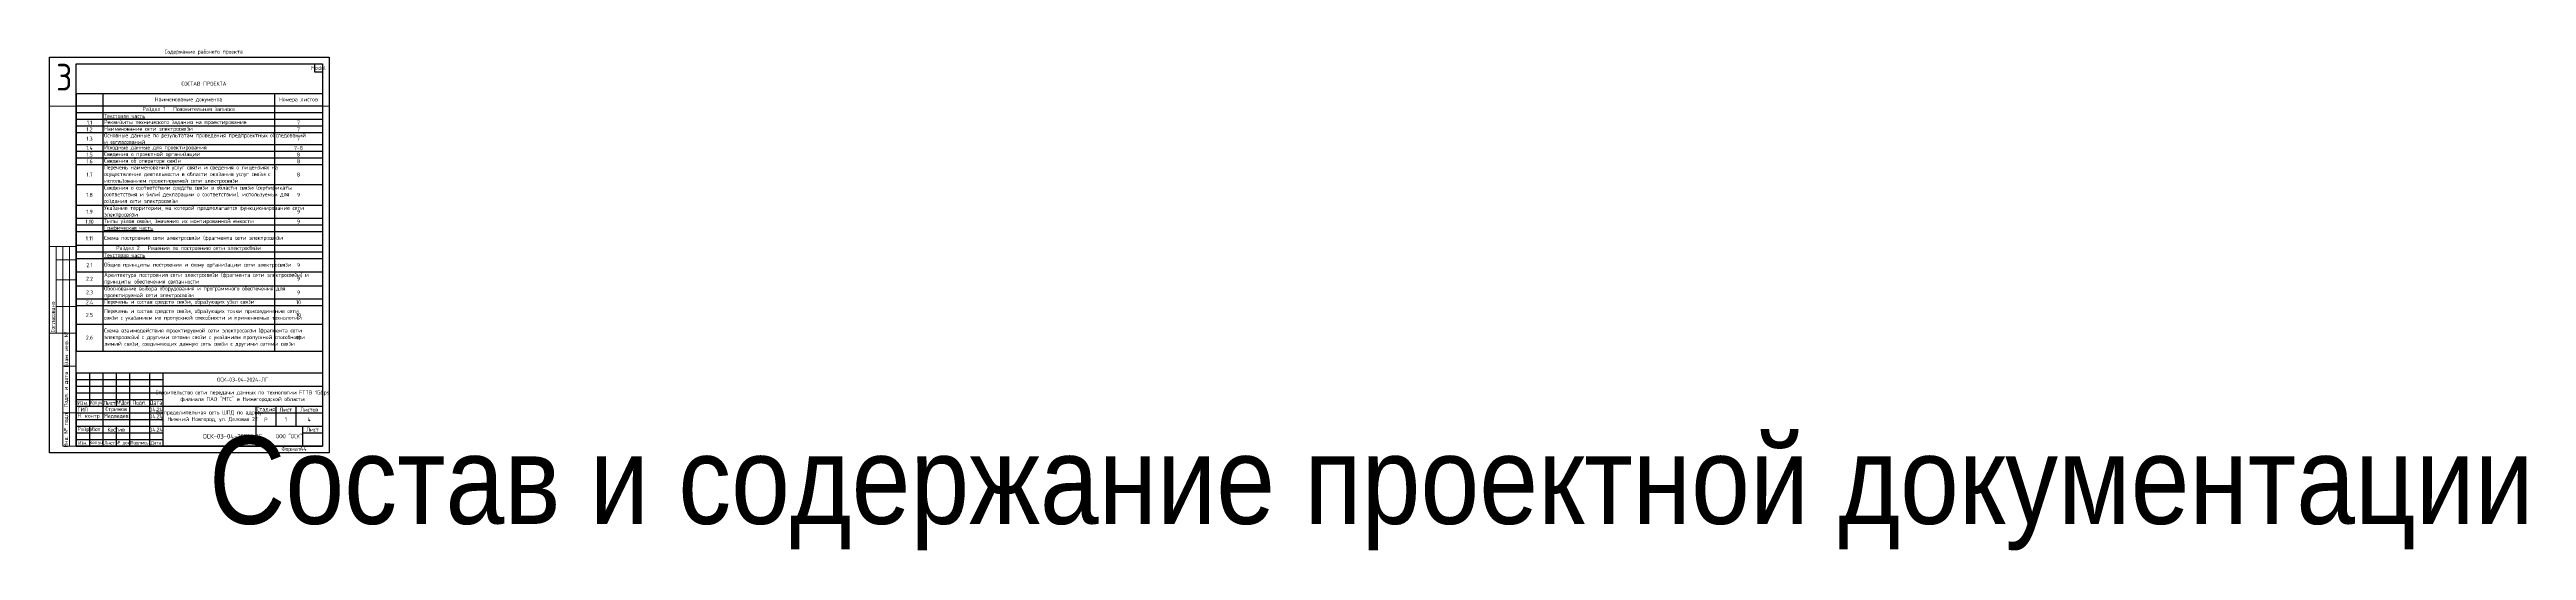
# Paper-space layout '3' of a CAD drawing. Extents: x 0 to 1861, y -73 to 303.
# The model-space entities are those that its viewports show. They can reach past a viewport. Long polylines and large blocks are cut down to what shows.
import ezdxf
from ezdxf.enums import TextEntityAlignment as Align

# ---------------------------------------------------------------- set-up
doc = ezdxf.new("R2018")
doc.units = 0
doc.header["$MEASUREMENT"] = 0
doc.layers.get('0').update_dxf_attribs({"linetype": 'CONTINUOUS'})
doc.layers.get('Defpoints').update_dxf_attribs({"linetype": 'CONTINUOUS'})
doc.layers.add('ВЭ', color=1, linetype='CONTINUOUS')
doc.styles.get("Standard").update_dxf_attribs({"font": ''})
doc.styles.add('мой', font='', dxfattribs={"width": 0.9, "height": 3})
doc.styles.get('Standard').set_extended_font_data('GOST Common')
doc.styles.get('мой').set_extended_font_data('GOST Common')

# ---------------------------------------------------------------- blocks, each defined once
blk = doc.blocks.new('*T52')
at = {"color": 0, "linetype": 'ByBlock', "lineweight": -2, "transparency": 16777216}
for p, q in [((0, 0), (6, 0)), ((0, 0), (0, -6)), ((6, 0), (6, -6)), ((0, -6), (6, -6))]:
    blk.add_line(p, q, dxfattribs=at)
blk = doc.blocks.new('*T50')
at = {"color": 0, "linetype": 'ByBlock', "lineweight": -2, "transparency": 16777216}
for p, q in [((0, 0), (185, 0)), ((0, 0), (0, -55)), ((10, 0), (10, -25)), ((20, 0), (20, -55)), ((30, 0), (30, -25)), ((40, 0), (40, -55)), ((55, 0), (55, -55)), ((65, 0), (65, -55)), ((185, 0), (185, -55)), ((0, -5), (65, -5)), ((0, -10), (185, -10)), ((0, -15), (65, -15)), ((0, -20), (65, -20)), ((0, -25), (185, -25)), ((0, -30), (65, -30)), ((0, -35), (65, -35)), ((135, -25), (135, -55)), ((135, -30), (185, -30)), ((150, -25), (150, -40)), ((165, -25), (165, -40)), ((0, -40), (185, -40)), ((0, -45), (65, -45)), ((0, -50), (65, -50)), ((0, -55), (185, -55))]:
    blk.add_line(p, q, dxfattribs=at)
at = {"color": 0, "transparency": 16777216, "char_height": 3, "style": 'мой'}
for s, insert, width, attachment_point in [('Строительство сети передачи данных по технологии FTTB 1Gbps филиала ПАО "МТС" в Нижегородской области', (125, -17.5), 119, 5), ('ОСК-03-04-2024-ЛГ', (125, -5), 119, 5), ('ГИП', (1, -27.5), 18, 4), ('Н. контр.', (1, -32.5), 18, 4), ('Изм.', (5, -22.5), 10, 5), ('{\\W0.7;Кол.уч}', (15, -22.5), 10, 5), ('Лист', (25, -22.5), 9, 5), ('Медведев', (30, -32.5), 19, 5), ('Стрижов', (30, -27.5), 19, 5), ('{\\W0.75;№Док}', (35, -22.5), 10, 5), ('Подп.', (47.5, -22.5), 15, 5), ('Дата', (60, -22.5), 10, 5), ('04.24', (60, -27.5), 9, 5), ('04.24', (60, -32.5), 9, 5), ('Распределительная сеть ШПД по адресу: г. Нижний Новгород, ул. Деловая 22 ', (100, -32.5), 69, 5), ('Стадия', (142.5, -27.5), 14, 5), ('Р', (142.5, -35), 14, 5), ('Лист', (157.5, -27.5), 14, 5), ('Листов', (175, -27.5), 19, 5), ('Разработ.', (1, -42.5), 18, 4), ('Костив', (30, -42.5), 19, 5), ('04.24', (60, -42.5), 9, 5), ('ООО "ОСК"', (160, -47.5), 49, 5)]:
    blk.add_mtext(s, dxfattribs=dict(at, insert=insert, width=width, attachment_point=attachment_point))
blk = doc.blocks.new('*T51')
at = {"color": 0, "linetype": 'ByBlock', "lineweight": 30, "transparency": 16777216}
for p, q in [((0, 0), (185, 0)), ((0, 0), (0, -15)), ((10, 0), (10, -15)), ((20, 0), (20, -15)), ((30, 0), (30, -15)), ((40, 0), (40, -15)), ((55, 0), (55, -15)), ((65, 0), (65, -15)), ((185, 0), (185, -15)), ((0, -15), (185, -15))]:
    blk.add_line(p, q, dxfattribs=at)
at = {"color": 0, "linetype": 'ByBlock', "lineweight": -2, "transparency": 16777216}
for p, q in [((170, 0), (170, -15)), ((0, -5), (65, -5)), ((0, -10), (65, -10)), ((170, -5), (185, -5))]:
    blk.add_line(p, q, dxfattribs=at)
at = {"color": 0, "lineweight": 18, "transparency": 16777216, "attachment_point": 5, "style": 'мой'}
for s, insert, char_height, width in [('Изм.', (5, -12.5), 2.5, 9), ('Кол.уч', (15, -12.5), 2.5, 9), ('Лист', (25, -12.5), 2.5, 9), ('№ док', (35, -12.5), 2.5, 9), ('Подпись', (47.5, -12.5), 2.5, 14), ('Дата', (60, -12.5), 2.5, 9), ('ОСК-03-04-2024-ЛГ', (117.5, -7.5), 3.5, 104), ('Лист', (177.5, -2.5), 3, 14)]:
    blk.add_mtext(s, dxfattribs=dict(at, insert=insert, char_height=char_height, width=width))
blk = doc.blocks.new('*U49')
at = {"lineweight": 13}
for p, q in [((0, 90), (0, 155)), ((0, 155), (20, 155)), ((5, 90), (5, 155)), ((10, 90), (10, 155)), ((15, 90), (15, 155)), ((20, 90), (20, 155)), ((5, 145), (20, 145)), ((5, 130), (20, 130)), ((5, 110), (20, 110)), ((0, 90), (20, 90)), ((10, 5), (10, 90)), ((10, 90), (20, 90)), ((15, 5), (15, 90)), ((20, 5), (20, 90)), ((10, 65), (20, 65)), ((10, 30), (20, 30)), ((10, 5), (20, 5)), ((10, 5), (10, 5))]:
    blk.add_line(p, q, dxfattribs=at)
at = {"color": 8, "lineweight": 0}
blk.add_line((0, 90), (0, 90), dxfattribs=at)
for points in [[(0, 297), (210, 297), (210, 0), (0, 0)], [(20, 292), (205, 292), (205, 5), (20, 5)]]:
    blk.add_lwpolyline(points, close=True)
for name, p in [('*T52', (199, 292)), ('*T50', (20, 60)), ('*T51', (20, 20))]:
    blk.add_blockref(name, p)
at = {"lineweight": 9, "insert": (2.5, 90.5), "char_height": 3, "width": 64, "attachment_point": 4, "rotation": 90, "style": 'мой'}
blk.add_mtext('{\\C256;Согласовано}', dxfattribs=at)
at = {"lineweight": 13, "char_height": 3, "attachment_point": 5, "rotation": 90, "style": 'мой'}
for s, insert, width in [('Взам. инв. №', (12.5, 77.5), 24), ('Подп. и дата', (12.5, 47.5), 34), ('Инв. № подл.', (12.5, 17.5), 24)]:
    blk.add_mtext(s, dxfattribs=dict(at, insert=insert, width=width))
at = {"insert": (174.2, 4.5), "char_height": 3, "width": 40.585, "attachment_point": 1, "style": 'мой'}
blk.add_mtext('Формат', dxfattribs=at)
at = {"style": 'мой', "width": 0.9}
for tag, p in [('лист', (202, 289)), ('НОМЕР_ЛИСТА', (177.5, 25.3)), ('К_ЛИСТОВ', (195, 25.3))]:
    blk.add_attdef(tag, text='', height=3, dxfattribs=at).set_placement(p, align=Align.MIDDLE_CENTER)
at = {"color": 7, "lineweight": 0, "ltscale": 0.1, "style": 'мой', "width": 0.9}
blk.add_attdef('ШИФР_ПРОЕКТА', text='', height=3, dxfattribs=at).set_placement((163, 55), align=Align.MIDDLE_LEFT)
at = {"lineweight": 30, "width": 0.9}
blk.add_attdef('НАЗВАНИЕ_ЛИСТА', text='', height=3, dxfattribs=at).set_placement((119.8, 12.7), align=Align.MIDDLE_CENTER)
at = {"style": 'мой', "width": 0.9}
blk.add_attdef('ФОРМАТ', text='', height=3, dxfattribs=at).set_placement((187.9, 3), align=Align.MIDDLE_LEFT)
blk = doc.blocks.new('*T13')
at = {"layer": 'Defpoints', "color": 8, "linetype": 'ByBlock', "lineweight": 0, "transparency": 16777216}
for p, q in [((0, 0), (7018, 0)), ((0, 0), (0, -36.7)), ((242, 0), (242, -36.7)), ((484, 0), (484, -36.7)), ((726, 0), (726, -36.7)), ((968, 0), (968, -36.7)), ((1210, 0), (1210, -36.7)), ((1452, 0), (1452, -36.7)), ((1694, 0), (1694, -36.7)), ((1936, 0), (1936, -36.7)), ((2178, 0), (2178, -36.7)), ((2420, 0), (2420, -36.7)), ((2662, 0), (2662, -36.7)), ((2904, 0), (2904, -36.7)), ((3146, 0), (3146, -36.7)), ((3388, 0), (3388, -36.7)), ((3630, 0), (3630, -36.7)), ((3872, 0), (3872, -36.7)), ((4114, 0), (4114, -36.7)), ((4356, 0), (4356, -36.7)), ((4598, 0), (4598, -36.7)), ((4840, 0), (4840, -36.7)), ((5082, 0), (5082, -36.7)), ((5324, 0), (5324, -36.7)), ((5566, 0), (5566, -36.7)), ((5808, 0), (5808, -36.7)), ((6050, 0), (6050, -36.7)), ((6292, 0), (6292, -36.7)), ((6534, 0), (6534, -36.7)), ((6776, 0), (6776, -36.7)), ((0, -36.7), (7018, -36.7))]:
    blk.add_line(p, q, dxfattribs=at)
at = {"layer": 'Defpoints', "color": 0, "linetype": 'ByBlock', "lineweight": -2, "transparency": 16777216}
blk.add_line((7018, 0), (7018, -36.7), dxfattribs=at)
at = {"layer": 'Defpoints', "color": 5, "linetype": 'Continuous', "lineweight": 0, "transparency": 16777216, "char_height": 20, "width": 232, "attachment_point": 1, "style": 'мой'}
for s, insert in [('1', (5, -5)), ('2', (247, -5)), ('3', (489, -5)), ('4', (731, -5)), ('5', (973, -5)), ('6', (1215, -5)), ('7', (1457, -5)), ('8', (1699, -5)), ('9', (1941, -5)), ('10', (2183, -5)), ('11', (2425, -5)), ('12', (2667, -5)), ('13', (2909, -5)), ('14', (3151, -5)), ('16', (3393, -5)), ('17', (3635, -5)), ('18', (3877, -5)), ('19', (4119, -5)), ('{\\fGOST Common|b0|i0|c204|p34;24', (4361, -5)), ('25', (4603, -5)), ('23', (4845, -5)), ('28', (5087, -5)), ('29', (5329, -5)), ('33', (5571, -5)), ('34', (5813, -5)), ('35', (6055, -5)), ('36', (6297, -5)), ('37', (6539, -5)), ('38', (6781, -5))]:
    blk.add_mtext(s, dxfattribs=dict(at, insert=insert))
blk = doc.blocks.new('*U14')
at = {"layer": 'ВЭ', "color": 250, "linetype": 'ByBlock', "lineweight": 18}
blk.add_lwpolyline([(-105, -148.5), (105, -148.5), (105, 148.5), (-105, 148.5), (-105, -148.5)], dxfattribs=at)
blk = doc.blocks.new('*U15')
at = {"layer": 'Defpoints', "color": 0, "linetype": 'ByBlock', "lineweight": -2, "transparency": 16777216}
blk.add_blockref('*U14', (484, 0), dxfattribs=at)
blk = doc.blocks.new('*T92')
at = {"color": 0, "linetype": 'ByBlock', "lineweight": -2, "transparency": 16777216}
for p, q in [((0, 0), (185, 0)), ((0, 0), (0, -193.3)), ((20, 0), (20, -193.3)), ((149, 0), (149, -193.3)), ((185, 0), (185, -193.3)), ((242, 0), (427, 0)), ((242, 0), (242, -197.5)), ((262, 0), (262, -197.5)), ((391, 0), (391, -197.5)), ((427, 0), (427, -197.5)), ((484, 0), (669, 0)), ((484, 0), (484, -145.7)), ((504, 0), (504, -145.7)), ((633, 0), (633, -145.7)), ((669, 0), (669, -145.7)), ((0, -9.3), (185, -9.3)), ((0, -14.3), (185, -14.3)), ((242, -9.3), (427, -9.3)), ((484, -9.3), (669, -9.3)), ((484, -14.3), (669, -14.3)), ((0, -19.3), (185, -19.3)), ((0, -24.3), (185, -24.3)), ((0, -29.3), (185, -29.3)), ((242, -24.2), (427, -24.2)), ((242, -29.2), (427, -29.2)), ((242, -34.2), (427, -34.2)), ((484, -19.3), (669, -19.3)), ((484, -29.2), (669, -29.2)), ((0, -38.3), (185, -38.3)), ((0, -43.3), (185, -43.3)), ((0, -48.3), (185, -48.3)), ((0, -53.3), (185, -53.3)), ((242, -44.1), (427, -44.1)), ((242, -49.1), (427, -49.1)), ((484, -39.1), (669, -39.1)), ((484, -44.1), (669, -44.1)), ((484, -49.1), (669, -49.1)), ((0, -68.2), (185, -68.2)), ((242, -59.3), (427, -59.3)), ((242, -64.3), (427, -64.3)), ((242, -69.3), (427, -69.3)), ((242, -74.3), (427, -74.3)), ((484, -64.6), (669, -64.6)), ((0, -83.7), (185, -83.7)), ((242, -79.3), (427, -79.3)), ((242, -84.5), (427, -84.5)), ((242, -89.5), (427, -89.5)), ((484, -74.5), (669, -74.5)), ((0, -93.6), (185, -93.6)), ((0, -98.6), (185, -98.6)), ((0, -103.6), (185, -103.6)), ((242, -94.5), (427, -94.5)), ((242, -99.5), (427, -99.5)), ((242, -108.8), (427, -108.8)), ((484, -105), (669, -105)), ((0, -113.8), (185, -113.8)), ((0, -118.8), (185, -118.8)), ((0, -123.8), (185, -123.8)), ((242, -118.7), (427, -118.7)), ((242, -123.7), (427, -123.7)), ((242, -128.7), (427, -128.7)), ((484, -120.8), (669, -120.8)), ((484, -125.8), (669, -125.8)), ((0, -133.7), (185, -133.7)), ((0, -144.2), (185, -144.2)), ((242, -133.7), (427, -133.7)), ((242, -138.7), (427, -138.7)), ((242, -148.2), (427, -148.2)), ((484, -135.7), (669, -135.7)), ((484, -140.7), (669, -140.7)), ((484, -145.7), (669, -145.7)), ((0, -154.1), (185, -154.1)), ((0, -159.1), (185, -159.1)), ((242, -153.2), (427, -153.2)), ((242, -163.1), (427, -163.1)), ((0, -173.1), (185, -173.1)), ((242, -168.1), (427, -168.1)), ((242, -173.1), (427, -173.1)), ((242, -178.1), (427, -178.1)), ((242, -183.1), (427, -183.1)), ((0, -193.3), (185, -193.3)), ((242, -192.5), (427, -192.5)), ((242, -197.5), (427, -197.5))]:
    blk.add_line(p, q, dxfattribs=at)
at = {"linetype": 'ByBlock', "lineweight": 18, "transparency": 16777216, "char_height": 3, "style": 'мой'}
for s, insert, width, attachment_point in [('{\\LТекстовая часть}', (21, -16.8), 126.973, 4), ('Раздел 1   Пояснительная записка', (84.5, -11.8), 126.973, 5), ('{\\C7;Наименование документа}', (84.5, -4.7), 126.973, 5), ('{\\C7;Номера листов}', (167, -4.7), 33.032, 5), ('Технические возможности головной станции кабельной сети связи, центральной станции сети проводного радиовещания, станции и подстанции сети телеграфной связи и применяемые технологии', (263, -16.8), 126.973, 4), ('{\\C7;Наименование документа}', (326.5, -4.7), 126.973, 5), ('{\\C7;Номера листов}', (409, -4.7), 33.032, 5), ('{\\LТекстовая часть}', (505, -11.8), 126.973, 4), ('{\\C7;Наименование документа}', (568.5, -4.7), 126.973, 5), ('{\\C7;Номера листов}', (651, -4.7), 33.032, 5), ('Основные данные по результатам проведения предпроектных обследований и согласований', (21, -33.8), 126.973, 4), ('Реквизиты технического задания на проектирование', (21, -21.8), 126.973, 4), ('Наименование сети электросвязи', (21, -26.8), 126.973, 4), ('Описание мер по обеспечению защиты сети связи от несанкционированного доступа к ней и передаваемой посредством этой сети связи информации', (263, -39.2), 126.973, 4), ('Значение пропускной способности сети связи ', (263, -26.7), 126.973, 4), ('Описание метрологического обеспечения сети связи', (263, -31.7), 126.973, 4), ('Перечень наименований услуг связи и сведения о лицензиях на осуществление деятельности в области оказания услуг связи с использованием проектируемой сети электросвязи', (21, -60.8), 126.973, 4), ('Сведения о проектной организации', (21, -45.8), 126.973, 4), ('Сведения об операторе связи', (21, -50.8), 126.973, 4), ('Исходные данные для проектирования', (21, -40.8), 126.973, 4), ('Значения качественных показателей, характеристики сигналов и (или) типы используемых интерфейсов на абонентских окончаниях', (263, -54.2), 126.973, 4), ('Результаты расчетов нагрузочной способности сети связи', (263, -46.6), 126.973, 4), ('{\\LРеквизиты следующих документов:}', (505, -46.6), 126.973, 4), ('Сведения о соответствии средств связи в области связи (сертификаты соответствия и (или) декларации о соответствии), используемых для создания сети электросвязи', (21, -76), 126.973, 4), ('{\\LГрафическая часть}', (263, -66.8), 126.973, 4), ('Схема организации связи', (263, -71.8), 126.973, 4), ('Указание территории, на которой предполагается функционирование сети электросвязи', (21, -88.7), 126.973, 4), ('Ситуационный план трассы линии передачи', (263, -76.8), 126.973, 4), ('Структурные  и (или) функциональные схемы узлов связи', (263, -81.9), 126.973, 4), ('Ведомость оборудования, изделий и материалов', (263, -87), 126.973, 4), ('{\\LГрафическая часть}', (21, -101.1), 126.973, 4), ('Типы узлов связи, значения их монтированной емкости ', (21, -96.1), 126.973, 4), ('Схема построения сети электросвязи (фрагмента сети электросвязи', (21, -108.7), 126.973, 4), ('{\\LТекстовая часть}', (263, -97), 126.973, 4), ('Требования к помещениям (сооружениям) для размещения средств и линий связи', (263, -104.2), 126.973, 4), ('Описание конструктивных и объемно-планировочных решений для размещения средств и линий связи.', (263, -113.8), 126.973, 4), ('{\\LТекстовая часть}', (21, -121.3), 126.973, 4), ('Общие принципы построения и схему организации сети электросвязи', (21, -128.8), 126.973, 4), ('Раздел 2   Решения по построению сети электросбязи ', (84.5, -116.3), 126.973, 5), ('{\\LГрафическая часть}', (263, -121.2), 126.973, 4), ('Планы размещения оборудования и трасс кабелей', (263, -126.2), 126.973, 4), ('Перечень и состав средств связи, образующих точки присоединения сети связи с указанием их пропускной способности и применяемых технологий', (21, -166.1), 126.973, 4), ('Перечень и состав средств связи, образующих узел связи ', (21, -156.6), 126.973, 4), ('{\\LТекстовая часть}', (263, -150.7), 126.973, 4), ('Схема взаимодействия проектируемой сети электросвязи (фрагмента сети электросвязи) с другими сетями связи с указанием пропускной способности линий связи, соединяющих данную сеть связи с другими сетями связи                                        ', (21, -183.2), 126.973, 4)]:
    blk.add_mtext(s, dxfattribs=dict(at, insert=insert, width=width, attachment_point=attachment_point))
at = {"color": 0, "linetype": 'ByBlock', "lineweight": 18, "transparency": 16777216, "char_height": 3, "style": 'мой'}
for s, insert, width, attachment_point in [('2.7', (252, -16.8), 16.994, 5), ('10', (409, -16.8), 33.032, 5), ('5.1', (494, -16.8), 16.994, 5), ('Описание принципов организации эксплуатации;', (505, -16.8), 126.973, 4), ('36', (651, -16.8), 33.032, 5), ('1.2', (10, -26.8), 16.994, 5), ('1.3', (10, -33.8), 16.994, 5), ('1.1', (10, -21.8), 16.994, 5), ('7', (167, -21.8), 33.032, 5), ('7', (167, -26.8), 33.032, 5), ('7', (167, -33.8), 33.032, 5), ('2.8', (252, -26.7), 16.994, 5), ('2.9', (252, -31.7), 16.994, 5), ('10', (409, -26.7), 33.032, 5), ('10', (409, -31.7), 33.032, 5), ('5.2', (494, -24.3), 16.994, 5), ('5.3', (494, -34.2), 16.994, 5), ('Описание решений по организации аварийно-восстановительных работ на объектах и линиях связи;', (505, -34.2), 126.973, 4), ('Описание решений по организации технического обслуживания аппаратуры и оборудования;', (505, -24.3), 126.973, 4), ('36', (651, -24.3), 33.032, 5), ('36', (651, -34.2), 33.032, 5), ('1.4', (10, -40.8), 16.994, 5), ('1.5', (10, -45.8), 16.994, 5), ('1.6', (10, -50.8), 16.994, 5), ('7-8', (167, -40.8), 33.032, 5), ('8', (167, -45.8), 33.032, 5), ('8', (167, -50.8), 33.032, 5), ('2.10', (252, -39.2), 16.994, 5), ('2.12', (252, -54.2), 16.994, 5), ('2.11', (252, -46.6), 16.994, 5), ('10', (409, -39.2), 33.032, 5), ('10', (409, -46.6), 33.032, 5), ('11', (409, -54.2), 33.032, 5), ('6.1', (494, -56.9), 16.994, 5), ('Лицензии на осуществление деятельности в области оказания услуг связи с использованием проектируемой сети электросвязи (фрагмента сети электросвязи); ', (505, -56.9), 126.973, 4), ('Раздел 6 Иная документация', (568.5, -41.6), 126.973, 5), ('3{\\fGOST Common|b0|i0|c204|p34;8}-54', (651, -56.9), 33.032, 5), ('1.7', (10, -60.8), 16.994, 5), ('8', (167, -60.8), 33.032, 5), ('2.1.1', (252, -71.8), 16.994, 5), ('2.13', (252, -61.8), 16.994, 5), ('{\\C256;Требования к системам инженерно-технического обеспечения.}', (263, -61.8), 126.973, 4), ('12', (409, -71.8), 33.032, 5), ('11', (409, -61.8), 33.032, 5), ('6.2', (494, -69.6), 16.994, 5), ('Технические условия присоединения сетей электросвязи', (505, -69.6), 126.973, 4), ('55-73', (651, -69.6), 33.032, 5), ('1.8', (10, -76), 16.994, 5), ('1.9', (10, -88.7), 16.994, 5), ('9', (167, -76), 33.032, 5), ('9', (167, -88.7), 33.032, 5), ('2.1.4', (252, -87), 16.994, 5), ('2.1.2', (252, -76.8), 16.994, 5), ('2.1.3', (252, -81.9), 16.994, 5), ('Раздел 3 Решения по размещению средств и линий связи', (326.5, -92), 126.973, 5), ('14-{\\fGOST Common|b0|i0|c204|p34;23}', (409, -81.9), 33.032, 5), ('24', (409, -87), 33.032, 5), ('13', (409, -76.8), 33.032, 5), ('6.3', (494, -89.8), 16.994, 5), ('Технические условия подключения средств связи к сетям инженерно-технического обеспечения в случае, если функционирование проектируемой сети электросвязи (фрагмента сети электросвязи) невозможно без такого подключения с изменениями, в случае истечения срока действия технических условий;', (505, -89.8), 126.973, 4), ('1.10', (10, -96.1), 16.994, 5), ('1.11', (10, -108.7), 16.994, 5), ('9', (167, -96.1), 33.032, 5), ('3.1', (252, -104.2), 16.994, 5), ('{\\fGOST Common|b0|i0|c204|p34;25', (409, -104.2), 33.032, 5), ('6.4', (494, -112.9), 16.994, 5), ('Сертификаты соответствия и (или) декларации о соответствии средств связи, используемых в проектируемой сети электросвязи (фрагмента сети электросвязи).', (505, -112.9), 126.973, 4), ('74-81', (651, -112.9), 33.032, 5), ('2.1', (10, -128.8), 16.994, 5), ('9', (167, -128.8), 33.032, 5), ('3.1.2', (252, -131.2), 16.994, 5), ('3.1.1', (252, -126.2), 16.994, 5), ('3.2', (252, -113.8), 16.994, 5), ('Фасады коммутационных стоек и шкафов', (263, -131.2), 126.973, 4), ('{\\fGOST Common|b0|i0|c204|p34;25-26}', (409, -113.8), 33.032, 5), ('2{\\fGOST Common|b0|i0|c204|p34;7}-{\\fGOST Common|b0|i0|c204|p34;32}', (409, -126.2), 33.032, 5), ('33', (409, -131.2), 33.032, 5), ('6.5', (494, -123.3), 16.994, 5), ('6.6', (494, -130.8), 16.994, 5), ('СРО на ПИР^J', (505, -123.3), 126.973, 4), ('Согласования балансодержателями проектов размещения оборудования и кабельных линий^J', (505, -130.8), 126.973, 4), ('82', (651, -130.8), 33.032, 5), ('2.2', (10, -139), 16.994, 5), ('2.3', (10, -149.2), 16.994, 5), ('Архитектура построения сети электросвязи (фрагмента сети электросвязи) и принципы обеспечения связанности', (21, -139), 126.973, 4), ('Обоснование выбора оборудования и программного обеспечения для проектируемой сети электросвязи', (21, -149.2), 126.973, 4), ('9', (167, -139), 33.032, 5), ('9', (167, -149.2), 33.032, 5), ('3.1.3', (252, -136.2), 16.994, 5), ('Раздел 4 Решения по системам электроснабжения, заземления и молниезащиты', (326.5, -143.5), 126.973, 5), ('Схемы размещения оборудования на опорах', (263, -136.2), 126.973, 4), ('2.4', (10, -156.6), 16.994, 5), ('2.5', (10, -166.1), 16.994, 5), ('10', (167, -156.6), 33.032, 5), ('10', (167, -166.1), 33.032, 5), ('4.2', (252, -165.6), 16.994, 5), ('4.1', (252, -158.1), 16.994, 5), ('Описание системы электроснабжения, обоснование категории надежности, расчет системы бесперебойного питания', (263, -158.1), 126.973, 4), ('Описание системы молниезащиты и заземления', (263, -165.6), 126.973, 4), ('34', (409, -158.1), 33.032, 5), ('34', (409, -165.6), 33.032, 5), ('2.6', (10, -183.2), 16.994, 5), ('10', (167, -183.2), 33.032, 5), ('4.1.2', (252, -180.6), 16.994, 5), ('4.1.1', (252, -175.6), 16.994, 5), ('{\\L\\C256;Графическая часть}', (263, -170.6), 126.973, 4), ('Схема заземления и молниезащиты', (263, -180.6), 126.973, 4), ('Планы с трассами прокладки линий э/питания, размещения шкафов с защитной автоматикой и счетчиками^J', (263, -187.8), 126.973, 4), ('Принципиальная схема электроснабжения', (263, -175.6), 126.973, 4), ('35', (409, -175.6), 33.032, 5), ('35', (409, -180.6), 33.032, 5), ('4.1.3', (252, -187.8), 16.994, 5), ('Раздел 5 Решения по организации эксплуатации', (326.5, -195), 126.973, 5)]:
    blk.add_mtext(s, dxfattribs=dict(at, insert=insert, width=width, attachment_point=attachment_point))

msp = doc.modelspace()

# ---------------------------------------------------------------- linework, layer by layer
at = {"color": 7, "linetype": 'Continuous', "lineweight": 20}
msp.add_line((7279, 3936.3), (7279, 3926.1), dxfattribs=at)

# ---------------------------------------------------------------- block references
for name, p in [('*T13', (6775, 3972)), ('*T92', (7279, 3944.7))]:
    msp.add_blockref(name, p)
at = {"layer": 'Defpoints'}
msp.add_blockref('*U15', (6880, 3823.5), dxfattribs=at)

# ---------------------------------------------------------------- texts
at = {"color": 7, "linetype": 'ByBlock', "lineweight": 18, "insert": (7358.1, 3953.6), "char_height": 3, "width": 33.705, "attachment_point": 1, "style": 'мой'}
msp.add_mtext('СОСТАВ ПРОЕКТА', dxfattribs=at)

psp = doc.layouts.new('3')

# ---------------------------------------------------------------- block references
ref = psp.add_blockref('*U49', (0, 0))
ref.add_attrib('лист', 'Model', dxfattribs={"height": 3, "style": 'мой', "width": 0.9}).set_placement((202, 289), align=Align.MIDDLE_CENTER)
ref.add_attrib('НОМЕР_ЛИСТА', '1', dxfattribs={"height": 3, "style": 'мой', "width": 0.9}).set_placement((177.5, 25.2), align=Align.MIDDLE_CENTER)
ref.add_attrib('К_ЛИСТОВ', '4', dxfattribs={"height": 3, "style": 'мой', "width": 0.9}).set_placement((195, 25.2), align=Align.MIDDLE_CENTER)
lines = psp.add_mtext('\\W0.9000;Состав и содержание проектной документации', dxfattribs={"insert": (119.8, 12.7), "char_height": 66, "attachment_point": 1})
ref.add_attrib('НАЗВАНИЕ_ЛИСТА', '', (119.8, 12.7)).embed_mtext(lines)
ref.add_attrib('Чертеж', 'Содержание рабочего проекта', dxfattribs={"height": 3, "style": 'мой', "width": 0.9}).set_placement((115.8, 301.2), align=Align.MIDDLE_CENTER)
ref.add_attrib('ФОРМАТ', 'А4', dxfattribs={"height": 3, "style": 'мой', "width": 0.9}).set_placement((187.8, 3), align=Align.MIDDLE_LEFT)

# ---------------------------------------------------------------- viewports
at = {"layer": 'ВЭ', "color": 1}
psp.add_viewport(center=(105, 148.5), size=(210, 297), view_center_point=(7364, 3823.5), view_height=297, dxfattribs=at)

doc.saveas('drawing.dxf')
